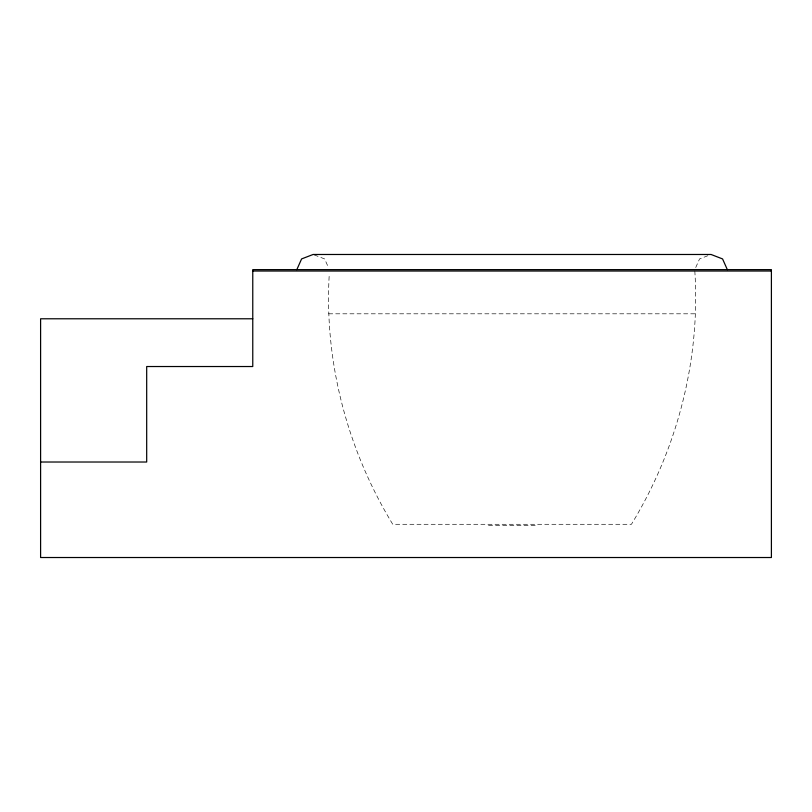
<?xml version="1.0" encoding="UTF-8"?>
<svg xmlns="http://www.w3.org/2000/svg" width="812" height="812" viewBox="0 0 812 812"><rect width="100%" height="100%" fill="white"/><g stroke="black" fill="none" stroke-linecap="round" stroke-linejoin="round"><path stroke-width="0.61" stroke-dasharray="4.06 3.04" d="M694.808 270.903C700.533 359.361 677.533 448.721 631.431 524.288L392.744 524.288C347.16 449.432 323.907 361.066 329.317 273.421M695.742 267.493L699.548 258.926L709.911 254.927M328.627 313.808L695.539 313.808M488.509 525.679L535.656 525.679M314.254 254.927L324.617 258.926L328.434 267.493"/><path stroke-width="1.22" d="M296.827 269.635L301.597 258.926L313.107 254.481L711.058 254.481L722.568 258.926L727.339 269.635M252.765 271.025L771.4 271.025M252.765 318.781L40.6 318.781L40.6 557.519L771.4 557.519L771.4 269.635L252.765 269.635L252.765 366.527L146.688 366.527L146.688 462.018L40.6 462.018"/></g></svg>
